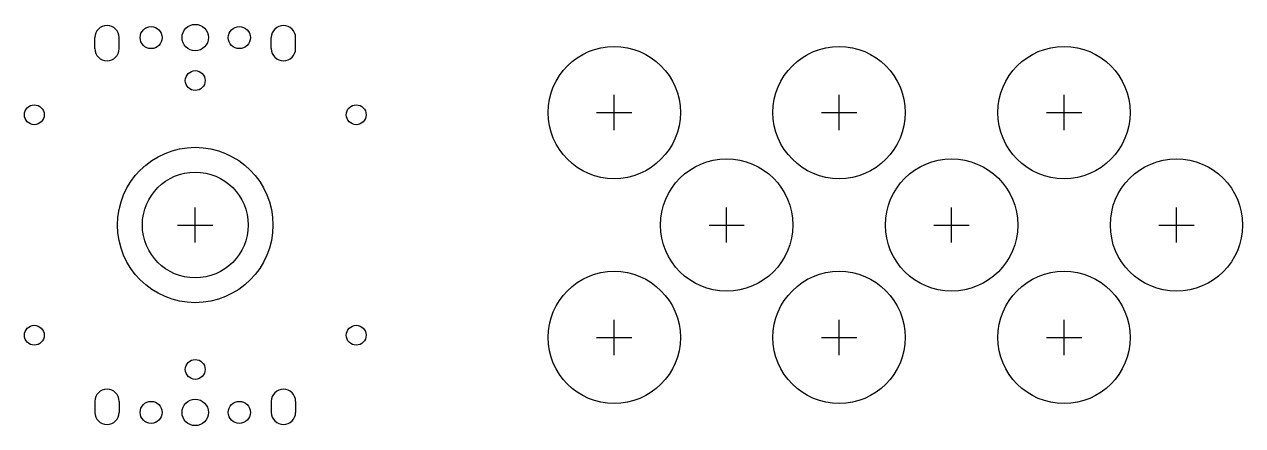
# Model space of a CAD drawing. Header units: millimetres. Extents: x -39 to 238, y -46 to 46.
import ezdxf

# ---------------------------------------------------------------- set-up
doc = ezdxf.new("R2010")
doc.units = ezdxf.units.MM
for name, color, linetype in [('BUTTONS', 1, 'Continuous'), ('GL_PLATE_HOLES', 2, 'Continuous'), ('JOYSTICK_BORE_24', 5, 'Continuous'), ('JOYSTICK_BORE_35.25', 3, 'Continuous'), ('REFERENCE', 8, 'Continuous')]:
    doc.layers.add(name, color=color, linetype=linetype)

msp = doc.modelspace()

# ---------------------------------------------------------------- linework, layer by layer
at = {"layer": 'BUTTONS'}
for centre in [(95, 25.5), (146, 25.5), (197, 25.5), (120.5, 0), (171.5, 0), (222.5, 0), (95, -25.5), (146, -25.5), (197, -25.5)]:
    msp.add_circle(centre, 15, dxfattribs=at)
at = {"layer": 'GL_PLATE_HOLES'}
for p, q in [((-22.75, 40), (-22.75, 42.5)), ((-17.25, 40), (-17.25, 42.5)), ((17.25, 40), (17.25, 42.5)), ((22.75, 40), (22.75, 42.5)), ((-22.75, -40), (-22.75, -42.5)), ((-17.25, -40), (-17.25, -42.5)), ((17.25, -40), (17.25, -42.5)), ((22.75, -40), (22.75, -42.5))]:
    msp.add_line(p, q, dxfattribs=at)
for centre, radius in [((-10, 42.5), 2.5), ((0, 42.5), 3), ((10, 42.5), 2.5), ((0, 32.75), 2.25), ((-36.5, 25), 2.25), ((36.5, 25), 2.25), ((-36.5, -25), 2.25), ((36.5, -25), 2.25), ((0, -32.75), 2.25), ((-10, -42.5), 2.5), ((0, -42.5), 3), ((10, -42.5), 2.5)]:
    msp.add_circle(centre, radius, dxfattribs=at)
for centre, start, end in [((-20, 42.5), 0, 180), ((20, 42.5), 0, 180), ((-20, 40), 180, 360), ((20, 40), 180, 360), ((-20, -40), 0, 180), ((20, -40), 0, 180), ((-20, -42.5), -180, 0), ((20, -42.5), -180, 0)]:
    msp.add_arc(centre, 2.75, start, end, dxfattribs=at)
at = {"layer": 'JOYSTICK_BORE_24'}
msp.add_circle((0, 0), 12, dxfattribs=at)
at = {"layer": 'JOYSTICK_BORE_35.25'}
msp.add_circle((0, 0), 17.62, dxfattribs=at)
at = {"layer": 'REFERENCE'}
for p, q in [((95, 21.5), (95, 29.5)), ((146, 21.5), (146, 29.5)), ((197, 21.5), (197, 29.5)), ((91, 25.5), (99, 25.5)), ((142, 25.5), (150, 25.5)), ((193, 25.5), (201, 25.5)), ((0, -4), (0, 4)), ((120.5, -4), (120.5, 4)), ((171.5, -4), (171.5, 4)), ((222.5, -4), (222.5, 4)), ((-4, 0), (4, 0)), ((116.5, 0), (124.5, 0)), ((167.5, 0), (175.5, 0)), ((218.5, 0), (226.5, 0)), ((95, -29.5), (95, -21.5)), ((146, -29.5), (146, -21.5)), ((197, -29.5), (197, -21.5)), ((91, -25.5), (99, -25.5)), ((142, -25.5), (150, -25.5)), ((193, -25.5), (201, -25.5))]:
    msp.add_line(p, q, dxfattribs=at)

doc.saveas('drawing.dxf')
